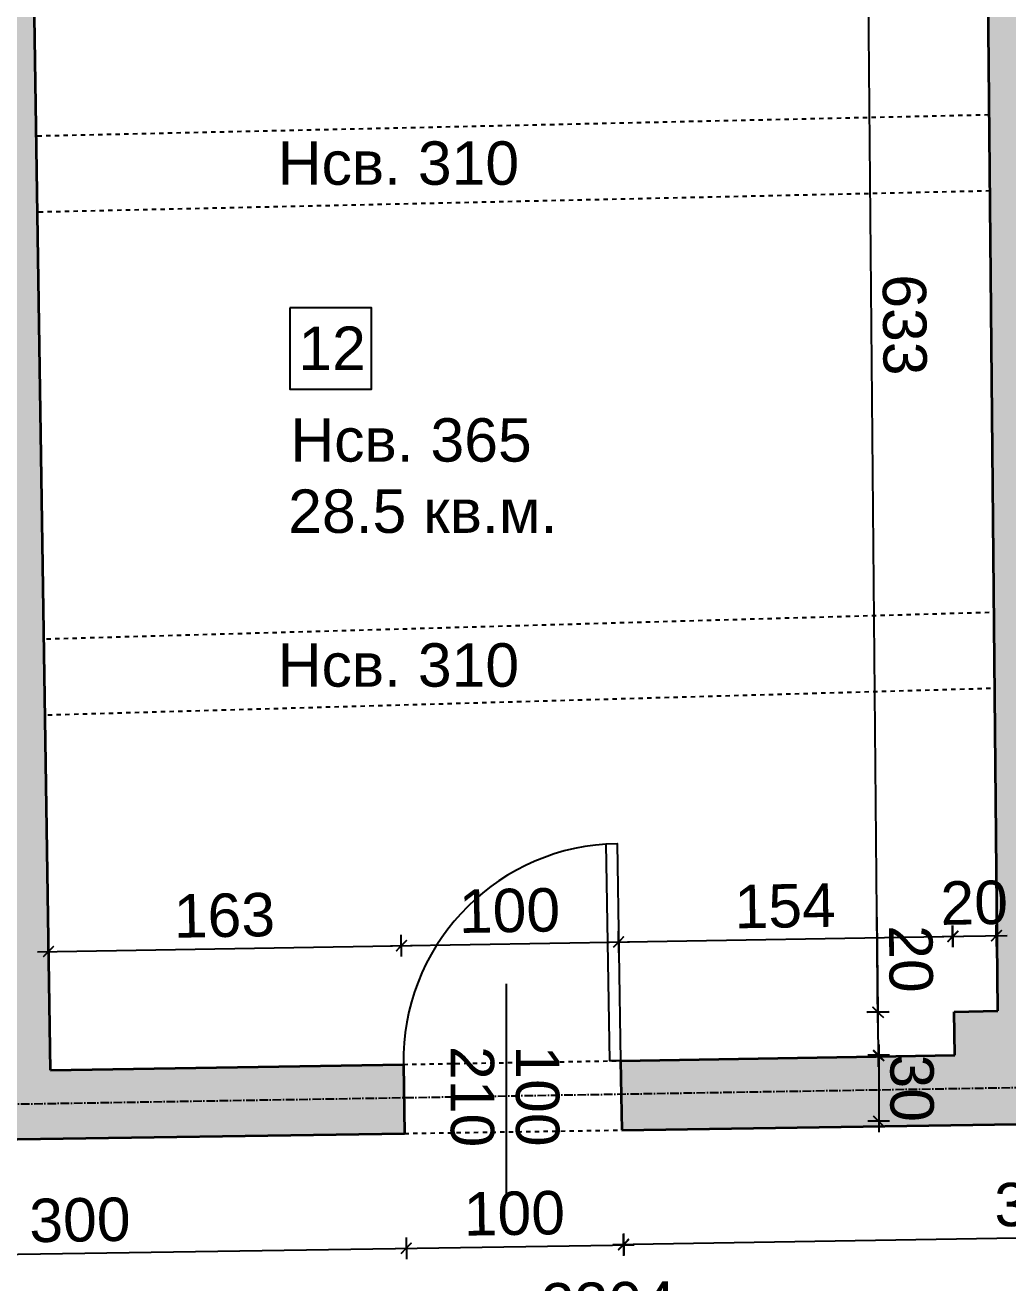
# Model space of a CAD drawing. Header units: inches. Extents: x -72385 to 39588, y -6525 to 66685.
# Drawn here: x -33169 to -32716, y 20081 to 20660 of the extents above; entities that cross this region are included whole.
import ezdxf

# ---------------------------------------------------------------- set-up
doc = ezdxf.new("R2010")
doc.units = ezdxf.units.IN
doc.header["$MEASUREMENT"] = 0
doc.linetypes.add('DashDot', pattern=[0.6, 0.4, -0.1, 0, -0.1])
doc.linetypes.add('Hidden', pattern=[0.4, 0.2, -0.2])
for name, color, linetype, lineweight in [('Врати', 251, 'Continuous', 25), ('Надписи Hсв', 252, 'Continuous', 25), ('Надписи врати', 252, 'Continuous', 25), ('Надписи коти вътрешни', 252, 'Continuous', 25), ('Надписи номера на пом.', 252, 'Continuous', 25), ('Надписи площ', 252, 'Continuous', 25), ('Оси', 252, 'DashDot', 25), ('Пунктир', 253, 'Hidden', 25), ('Разрезни линии', 7, 'Continuous', 35), ('Щрих стени', 254, 'Continuous', 25)]:
    doc.layers.add(name, color=color, linetype=linetype, lineweight=lineweight)
doc.styles.add('Arial Regular', font='arial.ttf')
doc.styles.get("Standard").update_dxf_attribs({"font": 'arial.ttf'})
doc.dimstyles.new('Annotative', dxfattribs={"dimscale": 0, "dimtxt": 20, "dimasz": 5, "dimexe": 5, "dimexo": 5, "dimgap": 5, "dimtad": 1, "dimdec": 0, "dimzin": 0, "dimdsep": 46, "dimtxsty": 'Standard', "dimblk": 'ARCHTICK', "dimcen": 5, "dimdle": 5, "dimadec": 0, "dimazin": 0, "dimtfac": 1, "dimtdec": 0, "dimtofl": 0, "dimtmove": 0, "dimatfit": 3, "dimldrblk": 'ARCHTICK', "dimfxl": 5, "dimfxlon": 1, "dimtolj": 1, "dimtzin": 0, "dimarcsym": 1})

# ---------------------------------------------------------------- blocks, each defined once
blk = doc.blocks.new('_ArchTick')
at = {"color": 0, "linetype": 'ByBlock', "const_width": 0.15}
blk.add_lwpolyline([(-0.5, -0.5), (0.5, 0.5)], dxfattribs=at)
blk = doc.blocks.new('*D3638')
at = {"layer": 'Defpoints', "color": 0, "ltscale": 50, "transparency": 16777216}
for p in [(-32726.95, 20838.74), (-32782.14, 20838.23), (-32721.04, 20206.13)]:
    blk.add_point(p, dxfattribs=at)
at = {"layer": 'Надписи коти вътрешни', "color": 0, "lineweight": -2, "ltscale": 50, "transparency": 16777216}
for p, q in [((-32776.17, 20200.61), (-32782.18, 20843.23)), ((-32777.14, 20838.27), (-32787.13, 20838.18)), ((-32771.22, 20205.66), (-32781.22, 20205.57))]:
    blk.add_line(p, q, dxfattribs=at)
at = {"layer": 'Надписи коти вътрешни', "color": 0, "lineweight": -2, "ltscale": 50, "transparency": 16777216, "xscale": 5, "yscale": 5, "zscale": 5}
for p, rotation in [((-32782.14, 20838.23), 90.5356412628435), ((-32776.22, 20205.61), 270.5356412628435)]:
    blk.add_blockref('_ArchTick', p, dxfattribs=dict(at, rotation=rotation))
at = {"layer": 'Надписи коти вътрешни', "color": 0, "ltscale": 50, "transparency": 16777216, "insert": (-32763.96, 20522.06), "char_height": 20, "attachment_point": 5, "rotation": 270.53564}
blk.add_mtext('\\A1;633', dxfattribs=at)
blk = doc.blocks.new('*D7537')
at = {"layer": 'Defpoints', "color": 0, "ltscale": 50, "transparency": 16777216}
for p in [(-32776.08, 20205.46), (-32741.03, 20205.79), (-32740.85, 20185.79)]:
    blk.add_point(p, dxfattribs=at)
at = {"layer": 'Надписи коти вътрешни', "color": 0, "lineweight": -2, "ltscale": 50, "transparency": 16777216}
for p, q in [((-32776.08, 20205.46), (-32776.49, 20249.39)), ((-32771.08, 20205.51), (-32781.08, 20205.42)), ((-32775.85, 20180.47), (-32776.08, 20205.46)), ((-32770.89, 20185.51), (-32780.89, 20185.42))]:
    blk.add_line(p, q, dxfattribs=at)
at = {"layer": 'Надписи коти вътрешни', "color": 0, "lineweight": -2, "ltscale": 50, "transparency": 16777216, "xscale": 5, "yscale": 5, "zscale": 5}
for p, rotation in [((-32776.08, 20205.46), 90.53564126285559), ((-32775.89, 20185.47), 270.5356412628556)]:
    blk.add_blockref('_ArchTick', p, dxfattribs=dict(at, rotation=rotation))
at = {"layer": 'Надписи коти вътрешни', "color": 0, "ltscale": 50, "transparency": 16777216, "insert": (-32761.1, 20230.07), "char_height": 20, "attachment_point": 5, "rotation": 270.53564}
blk.add_mtext('\\A1;20', dxfattribs=at)
blk = doc.blocks.new('*D3640')
at = {"layer": 'Defpoints', "color": 0, "ltscale": 50, "transparency": 16777216}
for p in [(-32721.62, 20240.82), (-32741.03, 20205.79), (-32721.04, 20206.13)]:
    blk.add_point(p, dxfattribs=at)
at = {"layer": 'Надписи коти вътрешни', "color": 0, "lineweight": -2, "ltscale": 50, "transparency": 16777216}
for p, q in [((-32741.53, 20235.48), (-32741.7, 20245.48)), ((-32721.53, 20235.82), (-32721.7, 20245.82)), ((-32746.61, 20240.4), (-32716.62, 20240.9))]:
    blk.add_line(p, q, dxfattribs=at)
at = {"layer": 'Надписи коти вътрешни', "color": 0, "lineweight": -2, "ltscale": 50, "transparency": 16777216, "xscale": 5, "yscale": 5, "zscale": 5}
for p, rotation in [((-32741.62, 20240.48), 180.9616306035399), ((-32721.62, 20240.82), 0.9616306035399178)]:
    blk.add_blockref('_ArchTick', p, dxfattribs=dict(at, rotation=rotation))
at = {"layer": 'Надписи коти вътрешни', "color": 0, "ltscale": 50, "transparency": 16777216, "insert": (-32731.87, 20255.86), "char_height": 20, "attachment_point": 5, "rotation": 0.96163}
blk.add_mtext('\\A1;20', dxfattribs=at)
blk = doc.blocks.new('*D3641')
at = {"layer": 'Defpoints', "color": 0, "ltscale": 50, "transparency": 16777216}
for p in [(-32995.52, 20236.22), (-33157.08, 20178.81), (-32994.6, 20181.53)]:
    blk.add_point(p, dxfattribs=at)
at = {"layer": 'Надписи коти вътрешни', "color": 0, "lineweight": -2, "ltscale": 50, "transparency": 16777216}
for p, q in [((-33163, 20233.41), (-32990.52, 20236.31)), ((-33157.91, 20228.5), (-33158.08, 20238.49)), ((-32995.44, 20231.22), (-32995.6, 20241.22))]:
    blk.add_line(p, q, dxfattribs=at)
at = {"layer": 'Надписи коти вътрешни', "color": 0, "lineweight": -2, "ltscale": 50, "transparency": 16777216, "xscale": 5, "yscale": 5, "zscale": 5}
for p, rotation in [((-33158, 20233.49), 180.9616306035216), ((-32995.52, 20236.22), 0.9616306035215978)]:
    blk.add_blockref('_ArchTick', p, dxfattribs=dict(at, rotation=rotation))
at = {"layer": 'Надписи коти вътрешни', "color": 0, "ltscale": 50, "transparency": 16777216, "insert": (-33077.01, 20250.07), "char_height": 20, "attachment_point": 5, "rotation": 0.96163}
blk.add_mtext('\\A1;163', dxfattribs=at)
blk = doc.blocks.new('*D3678')
at = {"layer": 'Defpoints', "color": 0, "ltscale": 50, "transparency": 16777216}
for p in [(-32994.12, 20149.73), (-33294.08, 20145.17), (-32993.31, 20096.88)]:
    blk.add_point(p, dxfattribs=at)
at = {"layer": 'Надписи коти вътрешни', "color": 0, "lineweight": -2, "ltscale": 50, "transparency": 16777216}
for p, q in [((-33293.35, 20097.31), (-33293.2, 20087.31)), ((-32993.39, 20101.88), (-32993.24, 20091.88)), ((-33298.28, 20092.23), (-32988.31, 20096.95))]:
    blk.add_line(p, q, dxfattribs=at)
at = {"layer": 'Надписи коти вътрешни', "color": 0, "lineweight": -2, "ltscale": 50, "transparency": 16777216, "xscale": 5, "yscale": 5, "zscale": 5}
for p, rotation in [((-32993.31, 20096.88), 0.8724172444810318), ((-33293.28, 20092.31), 180.8724172444811)]:
    blk.add_blockref('_ArchTick', p, dxfattribs=dict(at, rotation=rotation))
at = {"layer": 'Надписи коти вътрешни', "color": 0, "ltscale": 50, "transparency": 16777216, "insert": (-33143.53, 20109.81), "char_height": 20, "attachment_point": 5, "rotation": 0.87242}
blk.add_mtext('\\A1;300', dxfattribs=at)
blk = doc.blocks.new('*D3679')
at = {"layer": 'Defpoints', "color": 0, "ltscale": 50, "transparency": 16777216}
for p in [(-32994.12, 20149.73), (-32894.13, 20151.26), (-32893.32, 20098.4)]:
    blk.add_point(p, dxfattribs=at)
at = {"layer": 'Надписи коти вътрешни', "color": 0, "lineweight": -2, "ltscale": 50, "transparency": 16777216}
for p, q in [((-32893.4, 20103.4), (-32893.25, 20093.4)), ((-32998.31, 20096.8), (-32888.32, 20098.47)), ((-32993.39, 20101.88), (-32993.24, 20091.88))]:
    blk.add_line(p, q, dxfattribs=at)
at = {"layer": 'Надписи коти вътрешни', "color": 0, "lineweight": -2, "ltscale": 50, "transparency": 16777216, "xscale": 5, "yscale": 5, "zscale": 5}
for p, rotation in [((-32993.31, 20096.88), 180.872417244711), ((-32893.32, 20098.4), 0.8724172447110494)]:
    blk.add_blockref('_ArchTick', p, dxfattribs=dict(at, rotation=rotation))
at = {"layer": 'Надписи коти вътрешни', "color": 0, "ltscale": 50, "transparency": 16777216, "insert": (-32943.55, 20112.85), "char_height": 20, "attachment_point": 5, "rotation": 0.87242}
blk.add_mtext('\\A1;100', dxfattribs=at)
blk = doc.blocks.new('*D3680')
at = {"layer": 'Defpoints', "color": 0, "ltscale": 50, "transparency": 16777216}
for p in [(-32505.74, 20157.73), (-32894.13, 20151.26), (-32504.87, 20105.13)]:
    blk.add_point(p, dxfattribs=at)
at = {"layer": 'Надписи коти вътрешни', "color": 0, "lineweight": -2, "ltscale": 50, "transparency": 16777216}
for p, q in [((-32504.95, 20110.13), (-32504.78, 20100.14)), ((-32898.25, 20098.58), (-32499.87, 20105.22)), ((-32893.34, 20103.66), (-32893.17, 20093.66))]:
    blk.add_line(p, q, dxfattribs=at)
at = {"layer": 'Надписи коти вътрешни', "color": 0, "lineweight": -2, "ltscale": 50, "transparency": 16777216, "xscale": 5, "yscale": 5, "zscale": 5}
for p, rotation in [((-32504.87, 20105.13), 0.955177715349537), ((-32893.25, 20098.66), 180.9551777153495)]:
    blk.add_blockref('_ArchTick', p, dxfattribs=dict(at, rotation=rotation))
at = {"layer": 'Надписи коти вътрешни', "color": 0, "ltscale": 50, "transparency": 16777216, "insert": (-32699.31, 20117.11), "char_height": 20, "attachment_point": 5, "rotation": 0.95518}
blk.add_mtext('\\A1;388', dxfattribs=at)
blk = doc.blocks.new('*D3704')
at = {"layer": 'Defpoints', "color": 0, "ltscale": 50, "transparency": 16777216}
for p in [(-31749.65, 20171.75), (-34053.52, 20133.6), (-31748.04, 20074.92)]:
    blk.add_point(p, dxfattribs=at)
at = {"layer": 'Надписи коти вътрешни', "color": 0, "lineweight": -2, "ltscale": 50, "transparency": 16777216}
for p, q in [((-31748.13, 20079.92), (-31747.96, 20069.92)), ((-34056.92, 20036.69), (-31743.04, 20075)), ((-34052, 20041.78), (-34051.84, 20031.78))]:
    blk.add_line(p, q, dxfattribs=at)
at = {"layer": 'Надписи коти вътрешни', "color": 0, "lineweight": -2, "ltscale": 50, "transparency": 16777216, "xscale": 5, "yscale": 5, "zscale": 5}
for p, rotation in [((-31748.04, 20074.92), 0.9485552265700729), ((-34051.92, 20036.78), 180.9485552265701)]:
    blk.add_blockref('_ArchTick', p, dxfattribs=dict(at, rotation=rotation))
at = {"layer": 'Надписи коти вътрешни', "color": 0, "ltscale": 50, "transparency": 16777216, "insert": (-32900.23, 20071.07), "char_height": 20, "attachment_point": 5, "rotation": 0.94856}
blk.add_mtext('\\A1;2304', dxfattribs=at)
blk = doc.blocks.new('*D3732')
at = {"layer": 'Defpoints', "color": 0, "ltscale": 50, "transparency": 16777216}
for p in [(-32895.53, 20237.9), (-32994.6, 20181.53), (-32894.62, 20183.21)]:
    blk.add_point(p, dxfattribs=at)
at = {"layer": 'Надписи коти вътрешни', "color": 0, "lineweight": -2, "ltscale": 50, "transparency": 16777216}
for p, q in [((-32895.45, 20232.9), (-32895.62, 20242.9)), ((-33000.52, 20236.14), (-32890.53, 20237.98)), ((-32995.44, 20231.22), (-32995.6, 20241.22))]:
    blk.add_line(p, q, dxfattribs=at)
at = {"layer": 'Надписи коти вътрешни', "color": 0, "lineweight": -2, "ltscale": 50, "transparency": 16777216, "xscale": 5, "yscale": 5, "zscale": 5}
for p, rotation in [((-32995.52, 20236.22), 180.9616306035244), ((-32895.53, 20237.9), 0.9616306035243585)]:
    blk.add_blockref('_ArchTick', p, dxfattribs=dict(at, rotation=rotation))
at = {"layer": 'Надписи коти вътрешни', "color": 0, "ltscale": 50, "transparency": 16777216, "insert": (-32945.78, 20252.27), "char_height": 20, "attachment_point": 5, "rotation": 0.96163}
blk.add_mtext('\\A1;100', dxfattribs=at)
blk = doc.blocks.new('*D3733')
at = {"layer": 'Defpoints', "color": 0, "ltscale": 50, "transparency": 16777216}
for p in [(-32741.76, 20240.48), (-32740.85, 20185.79), (-32894.62, 20183.21)]:
    blk.add_point(p, dxfattribs=at)
at = {"layer": 'Надписи коти вътрешни', "color": 0, "lineweight": -2, "ltscale": 50, "transparency": 16777216}
for p, q in [((-32895.45, 20232.9), (-32895.62, 20242.9)), ((-32741.68, 20235.48), (-32741.85, 20245.48)), ((-32900.53, 20237.82), (-32736.76, 20240.57))]:
    blk.add_line(p, q, dxfattribs=at)
at = {"layer": 'Надписи коти вътрешни', "color": 0, "lineweight": -2, "ltscale": 50, "transparency": 16777216, "xscale": 5, "yscale": 5, "zscale": 5}
for p, rotation in [((-32741.76, 20240.48), 0.9616306035246766), ((-32895.53, 20237.9), 180.9616306035246)]:
    blk.add_blockref('_ArchTick', p, dxfattribs=dict(at, rotation=rotation))
at = {"layer": 'Надписи коти вътрешни', "color": 0, "ltscale": 50, "transparency": 16777216, "insert": (-32818.9, 20254.4), "char_height": 20, "attachment_point": 5, "rotation": 0.96163}
blk.add_mtext('\\A1;154', dxfattribs=at)
blk = doc.blocks.new('*D7536')
at = {"layer": 'Defpoints', "color": 0, "ltscale": 10, "transparency": 16777216}
for p in [(-32740.85, 20185.79), (-32775.79, 20155.31), (-32740.8, 20155.36)]:
    blk.add_point(p, dxfattribs=at)
at = {"layer": 'Надписи коти вътрешни', "color": 0, "lineweight": -2, "ltscale": 10, "transparency": 16777216}
for p, q in [((-32775.84, 20190.75), (-32775.79, 20150.31)), ((-32770.84, 20185.75), (-32780.84, 20185.74)), ((-32770.79, 20155.32), (-32780.79, 20155.3))]:
    blk.add_line(p, q, dxfattribs=at)
at = {"layer": 'Надписи коти вътрешни', "color": 0, "lineweight": -2, "ltscale": 10, "transparency": 16777216, "xscale": 5, "yscale": 5, "zscale": 5}
for p, rotation in [((-32775.84, 20185.75), 90.0777191658416), ((-32775.79, 20155.31), 270.0777191658416)]:
    blk.add_blockref('_ArchTick', p, dxfattribs=dict(at, rotation=rotation))
at = {"layer": 'Надписи коти вътрешни', "color": 0, "ltscale": 10, "transparency": 16777216, "insert": (-32760.6, 20170.55), "char_height": 20, "attachment_point": 5, "rotation": 270.07772}
blk.add_mtext('\\A1;30', dxfattribs=at)

msp = doc.modelspace()

# ---------------------------------------------------------------- hatches: boundary and pattern name
at = {"layer": 'Щрих стени', "ltscale": 10}
h = msp.add_hatch(color=256, dxfattribs=at)
h.dxf.hatch_style = 1
h.paths.add_polyline_path([(-33424.41, 20825.81), (-33409.88, 20826.08), (-33410.43, 20856.07), (-33505.42, 20854.31), (-33504.86, 20824.32), (-33481.9, 20824.74), (-33472.41, 20198.52), (-33497.41, 20198.1), (-33497.03, 20173.1), (-33572.02, 20171.84), (-33571.55, 20140.94), (-33394.07, 20143.64), (-33394.55, 20174.82), (-33414.54, 20174.48)])
h.paths.add_polyline_path([(-33165.48, 20860.62), (-33260.46, 20858.86), (-33259.9, 20828.86), (-33184.45, 20830.26), (-33174.58, 20178.51), (-33294.56, 20176.5), (-33294.08, 20145.17), (-32994.12, 20149.73), (-32994.6, 20181.53), (-33157.08, 20178.81), (-33166.96, 20830.58), (-33164.92, 20830.62)])
h.paths.add_polyline_path([(-32920.52, 20865.16), (-33015.5, 20863.4), (-33014.95, 20833.4), (-32919.96, 20835.16)])
h.paths.add_polyline_path([(-32675.56, 20869.7), (-32770.54, 20867.94), (-32769.99, 20837.94), (-32726.95, 20838.74), (-32721.04, 20206.13), (-32741.03, 20205.79), (-32740.85, 20185.79), (-32894.62, 20183.21), (-32894.13, 20151.26), (-32675.38, 20154.59), (-32505.74, 20157.73), (-32506.58, 20202.72), (-32678.47, 20199.53), (-32684.31, 20824.53), (-32674.73, 20824.71)])
h.paths.add_polyline_path([(-33408.82, 19895.99), (-33455.16, 19894.98), (-33454.84, 19881.19), (-33533.47, 19879.36), (-33532.77, 19849.37), (-33407.81, 19852.28)])
h.paths.add_polyline_path([(-33133.89, 19902.02), (-33258.86, 19899.28), (-33257.85, 19855.77), (-33132.88, 19858.68)])
h.paths.add_polyline_path([(-32858.95, 19908.04), (-32983.92, 19905.3), (-32982.92, 19862.17), (-32857.95, 19865.08)])
h.paths.add_polyline_path([(-32584.02, 19914.06), (-32708.99, 19911.32), (-32707.99, 19868.57), (-32583.03, 19871.48)])
h.paths.add_polyline_path([(-32309.09, 19920.08), (-32434.06, 19917.34), (-32433.07, 19874.97), (-32308.1, 19877.88)])
h.paths.add_polyline_path([(-32034.15, 19926.1), (-32159.12, 19923.37), (-32158.14, 19881.37), (-32033.18, 19884.28)])
h.paths.add_polyline_path([(-31720.7, 20262.71), (-31763.19, 20262.22), (-31762.9, 20236.51), (-31802.89, 20235.77), (-31802.66, 20215.77), (-32201.63, 20208.37), (-32217.48, 20833.19), (-32184.81, 20833.79), (-32185.64, 20878.79), (-32280.63, 20877.02), (-32279.79, 20832.03), (-32247.48, 20832.63), (-32231.62, 20207.82), (-32406.59, 20204.57), (-32405.76, 20159.59), (-31749.65, 20171.75), (-31749.25, 20137.69), (-31719.26, 20138.04)])
h.paths.add_polyline_path([(-32430.6, 20874.24), (-32525.59, 20872.48), (-32524.75, 20827.49), (-32429.77, 20829.25)])
h.paths.add_polyline_path([(-31940.69, 20883.33), (-32035.67, 20881.57), (-32034.84, 20836.57), (-31939.85, 20838.34)])

# ---------------------------------------------------------------- linework, layer by layer
at = {"layer": 'Врати', "ltscale": 50}
msp.add_lwpolyline([(-32894.62, 20183.21), (-32899.61, 20183.13), (-32901.29, 20283.11), (-32896.29, 20283.2)], close=True, dxfattribs=at)
msp.add_arc((-32894.62, 20183.21), 100, 93.82761, 180.96163, dxfattribs=at)
at = {"layer": 'Надписи врати', "ltscale": 50}
msp.add_line((-32947.33, 20218.63), (-32947.33, 20118.63), dxfattribs=at)
at = {"layer": 'Надписи номера на пом.', "ltscale": 50}
msp.add_lwpolyline([(-33046.82, 20529.99), (-33046.82, 20492.49), (-33009.32, 20492.49), (-33009.32, 20529.99)], close=True, dxfattribs=at)
at = {"layer": 'Оси', "ltscale": 10}
msp.add_lwpolyline([(-35071.06, 20151.76), (-34073.73, 20168.36), (-34073.37, 20148.36), (-31739.82, 20187), (-31742.42, 20412.39), (-31172.87, 20424.13), (-31171.33, 20324.06), (-30336.28, 20336.93)], dxfattribs=at)
at = {"layer": 'Пунктир', "ltscale": 10}
for p, q in [((-33163.08, 20609.11), (-32724.89, 20618.88)), ((-33162.44, 20574.12), (-32724.57, 20583.88)), ((-33158.87, 20377.47), (-32722.75, 20389.81)), ((-33158.24, 20342.48), (-32722.43, 20354.81)), ((-32994.6, 20181.53), (-32894.62, 20183.21)), ((-32994.12, 20149.73), (-32894.13, 20151.26))]:
    msp.add_line(p, q, dxfattribs=at)
at = {"layer": 'Разрезни линии', "ltscale": 50}
for p, q in [((-32721.04, 20206.13), (-32726.95, 20838.74)), ((-33157.08, 20178.81), (-33166.96, 20830.58)), ((-32741.03, 20205.79), (-32721.04, 20206.13)), ((-32740.85, 20185.79), (-32741.03, 20205.79)), ((-32894.62, 20183.21), (-32740.85, 20185.79)), ((-33157.08, 20178.81), (-32994.6, 20181.53)), ((-32994.6, 20181.53), (-32994.12, 20149.73)), ((-32894.62, 20183.21), (-32894.13, 20151.26)), ((-33294.08, 20145.17), (-32994.12, 20149.73)), ((-32894.13, 20151.26), (-32675.38, 20154.59))]:
    msp.add_line(p, q, dxfattribs=at)

# ---------------------------------------------------------------- texts
at = {"layer": 'Надписи Hсв', "ltscale": 100, "char_height": 20, "width": 180.4891, "attachment_point": 1, "style": 'Arial Regular'}
for s, insert in [('\\pxt8;Hсв. 310', (-33052.46, 20606.58)), ('\\pxt8;Hсв. 365', (-33046.66, 20479.08)), ('\\pxt8;Hсв. 310', (-33052.46, 20375.45))]:
    msp.add_mtext(s, dxfattribs=dict(at, insert=insert))
at = {"layer": 'Надписи врати', "ltscale": 100, "char_height": 20, "width": 180.4891, "attachment_point": 1, "rotation": 270, "style": 'Arial Regular'}
for s, insert in [('210', (-32952.82, 20189.97)), ('100', (-32922.82, 20190.28))]:
    msp.add_mtext(s, dxfattribs=dict(at, insert=insert))
at = {"layer": 'Надписи номера на пом.', "ltscale": 100, "insert": (-33117.67, 20521.31), "char_height": 20, "width": 180.4891, "attachment_point": 1, "style": 'Arial Regular'}
msp.add_mtext('\\pxqc;12', dxfattribs=at)
at = {"layer": 'Надписи площ', "ltscale": 100, "insert": (-33047.66, 20446.28), "char_height": 20, "width": 180.4891, "attachment_point": 1, "style": 'Arial Regular'}
msp.add_mtext('28.5 кв.м.', dxfattribs=at)

# ---------------------------------------------------------------- dimensions: what is measured, and where the dimension line sits
at = {"layer": 'Надписи коти вътрешни', "ltscale": 50}
for p1, p2, distance, picture, middle in [((-32721.04, 20206.13), (-32726.95, 20838.74), 55.19, '*D3638', (-32763.96, 20522.06)), ((-32994.6, 20181.53), (-32894.62, 20183.21), 54.7, '*D3732', (-32945.78, 20252.27)), ((-32894.62, 20183.21), (-32740.85, 20185.79), 54.7, '*D3733', (-32818.9, 20254.4)), ((-33157.08, 20178.81), (-32994.6, 20181.53), 54.7, '*D3641', (-33077.01, 20250.07)), ((-34053.52, 20133.6), (-31749.65, 20171.75), -96.84, '*D3704', (-32900.23, 20071.07)), ((-32894.13, 20151.26), (-32505.74, 20157.73), -52.61, '*D3680', (-32699.31, 20117.11)), ((-33294.08, 20145.17), (-32994.12, 20149.73), -52.86, '*D3678', (-33143.53, 20109.81)), ((-32994.12, 20149.73), (-32894.13, 20151.26), -52.86, '*D3679', (-32943.55, 20112.85))]:
    dim = msp.add_aligned_dim(p1=p1, p2=p2, distance=distance, dimstyle='Annotative', override={"dimscale": 0, "dimtix": 0, "dimtofl": 0, "dimtmove": 0, "dimatfit": 3}, dxfattribs=at)
    dim.commit()
    dim.dimension.update_dxf_attribs({"geometry": picture, "text_midpoint": middle})
for base, p1, p2, angle, picture, middle in [((-32721.62, 20240.82), (-32741.03, 20205.79), (-32721.04, 20206.13), 0.96163, '*D3640', (-32731.62, 20240.65)), ((-32776.08, 20205.46), (-32740.85, 20185.79), (-32741.03, 20205.79), 90.53564, '*D7537', (-32776.31, 20229.92))]:
    dim = msp.add_linear_dim(base=base, p1=p1, p2=p2, angle=angle, dimstyle='Annotative', override={"dimscale": 0, "dimtix": 0, "dimtofl": 0, "dimtmove": 0, "dimatfit": 3}, dxfattribs=at)
    dim.commit()
    dim.dimension.update_dxf_attribs({"geometry": picture, "text_midpoint": middle, "dimtype": 129})
at = {"layer": 'Надписи коти вътрешни', "ltscale": 10}
dim = msp.add_linear_dim(base=(-32775.79, 20155.31), p1=(-32740.85, 20185.79), p2=(-32740.8, 20155.36), angle=270.07772, dimstyle='Annotative', override={"dimscale": 0, "dimtix": 0, "dimtofl": 0, "dimtmove": 0, "dimatfit": 3}, dxfattribs=at)
dim.commit()
dim.dimension.update_dxf_attribs({"geometry": '*D7536', "text_midpoint": (-32775.82, 20170.53), "dimtype": 129})

doc.saveas('drawing.dxf')
